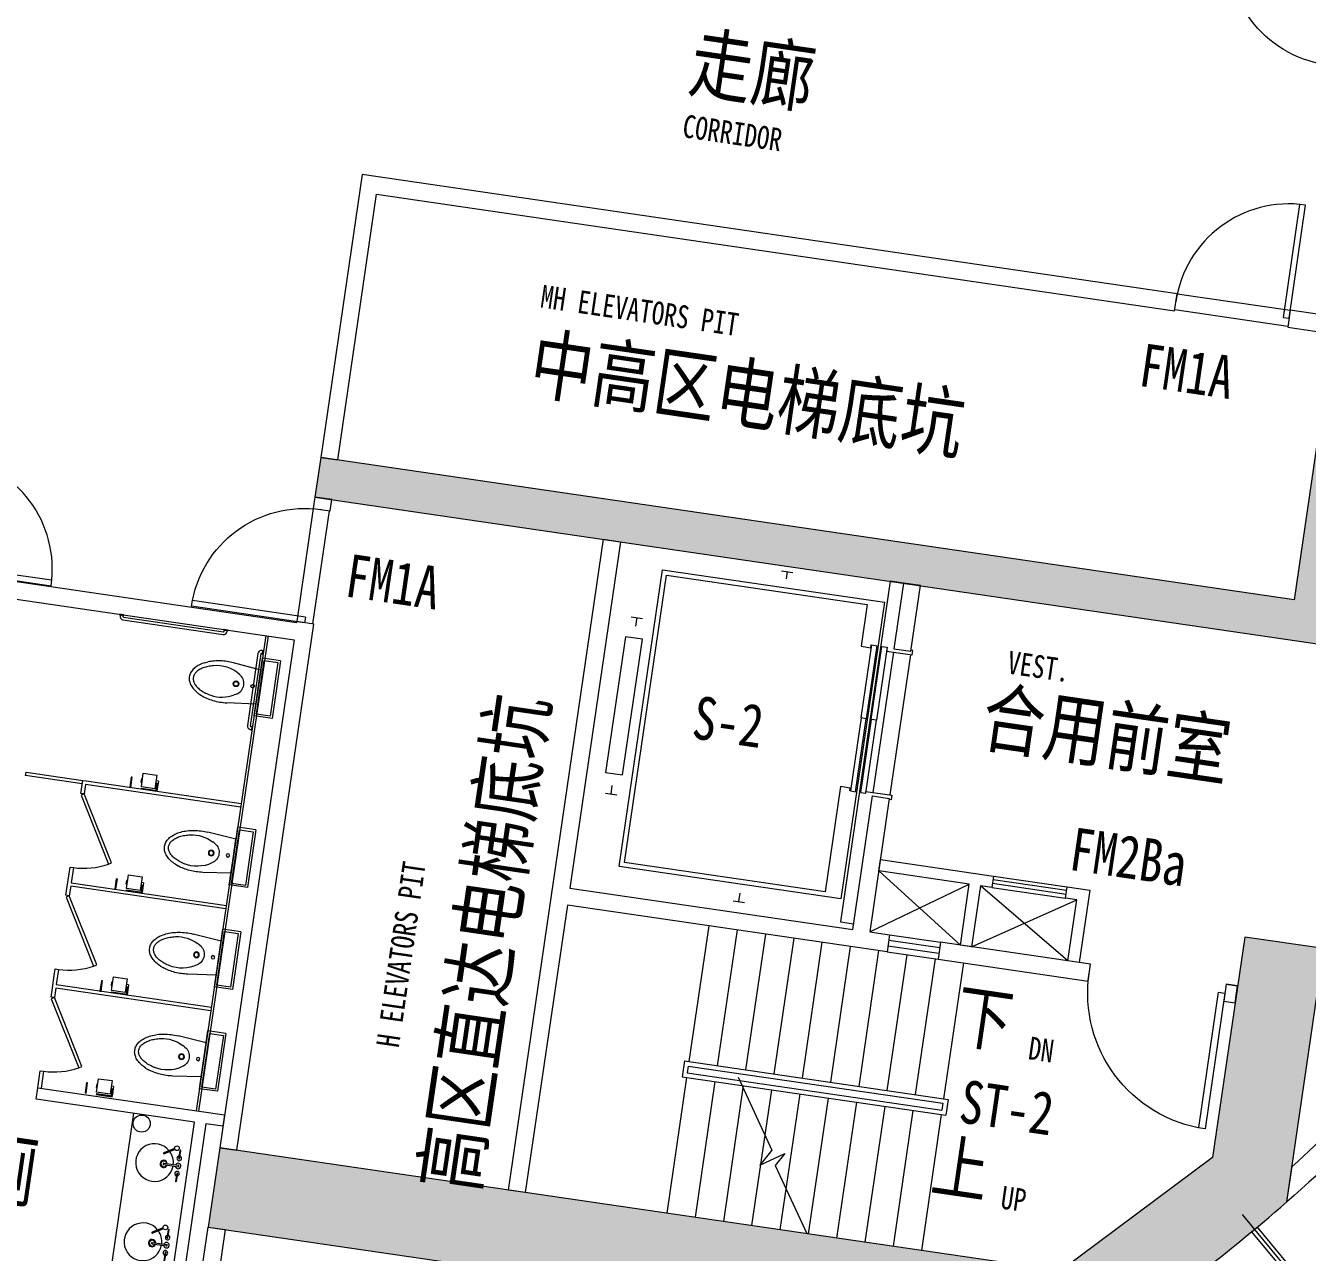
# Model space of a CAD drawing. Header units: inches. Extents: x -414268 to 632271, y -366004 to 318730.
# Drawn here: x 537920 to 549126, y 84656 to 95382 of the extents above; entities that cross this region are included whole.
import ezdxf
from ezdxf.enums import TextEntityAlignment as Align

# ---------------------------------------------------------------- set-up
doc = ezdxf.new("R2010")
doc.units = ezdxf.units.IN
doc.header["$LTSCALE"] = 1200
doc.header["$MEASUREMENT"] = 0
doc.linetypes.add('ROOF_SHINGLE-1$0$CENTER2', pattern=[1.125, 0.75, -0.125, 0.125, -0.125])
doc.linetypes.add('ROOF_SHINGLE-1$0$HIDDEN2', pattern=[0.1875, 0.125, -0.0625])
doc.layers.get('0').update_dxf_attribs({"linetype": 'CONTINUOUS', "lineweight": 0})
doc.layers.get('DEFPOINTS').update_dxf_attribs({"linetype": 'CONTINUOUS', "lineweight": 0})
for name, color, linetype, lineweight in [('a-door-p', 7, 'CONTINUOUS', 0), ('A-FLOR-PFIX', 7, 'CONTINUOUS', 0), ('A-FLOR-PFIX-P', 7, 'CONTINUOUS', 0), ('A-FURN-PFIX-P', 7, 'CONTINUOUS', 0), ('A-handicap', 7, 'CONTINUOUS', 0), ('COL-HATCH', 7, 'CONTINUOUS', 0), ('COLUMN', 7, 'CONTINUOUS', 0), ('ELEV-DOOR', 7, 'CONTINUOUS', 0), ('ELEV-EVTR', 7, 'CONTINUOUS', 0), ('EN-TEXT', 7, 'CONTINUOUS', 0), ('GROUND', 7, 'CONTINUOUS', 0), ('PUB_TEXT', 7, 'CONTINUOUS', 0), ('ROOF_SHINGLE-1$0$A-GLAS', 7, 'CONTINUOUS', 0), ('ROOF_SHINGLE-1$0$A-HDWR', 7, 'CONTINUOUS', 0), ('STAIR', 7, 'CONTINUOUS', 0), ('TEXT-EN', 7, 'CONTINUOUS', 0), ('WALL', 7, 'CONTINUOUS', 0), ('WINDOW', 7, 'CONTINUOUS', 0), ('WINDOW_TEXT', 7, 'CONTINUOUS', 0), ('井道', 7, 'CONTINUOUS', 0), ('墙体-卫生', 7, 'CONTINUOUS', 0)]:
    doc.layers.add(name, color=color, linetype=linetype, lineweight=lineweight)
doc.styles.add('-黑体', font='simhei.ttf', dxfattribs={"width": 0.8})
doc.styles.add('SIMPLEX', font='SIMPLEX.SHX')
pattern_1 = [(43.42499999999998, (0, 0), (-0.001718511183488081, 0.001815687008332217), [])]
pattern_2 = [(351, (0, 0), (0.0005866292439008652, 0.003703831277231767), []), (351, (0.001039067342699801, -0.00143015350464403), (0.0005866292439008652, 0.003703831277231767), [])]

# ---------------------------------------------------------------- blocks, each defined once
blk = doc.blocks.new('_A1OSQ')
for p, q in [((0.44999999999982, 0), (0.44999999999982, 0.9969278574199233)), ((0.4999999999998, 0), (0.4999999999998, 1.0000000000004)), ((0.44999999999982, 0), (0.4999999999998, 0))]:
    blk.add_line(p, q)
blk.add_arc((0.5000000000002001, 0), 1.0000000000004, 90.0000000000229, 180)
blk = doc.blocks.new('ROOF_SHINGLE-1$0$SHINGLE')
at = {"layer": 'ROOF_SHINGLE-1$0$A-GLAS'}
h = blk.add_hatch(color=7, dxfattribs=at)
h.paths.add_polyline_path([(-8.596691082045185, 12.03631785251211), (-8.595659891896933, 12.03522851928569), (-9.884937307276857, 10.81476618797729), (-9.885968497425086, 10.81585552120371)], flags=0)
edge = h.paths.add_edge_path(flags=17)
edge.add_line((-8.596691082045185, 12.03631785251211), (-8.595659891896945, 12.03522851928571))
edge.add_line((-8.59665231999306, 12.03773153476187), (-8.596691082045181, 12.0363178525121))
edge.add_line((-8.59665231999306, 12.03773153476187), (-8.600777080586019, 12.04208886766755))
edge.add_line((-8.600777080586019, 12.04208886766755), (-8.60219076283578, 12.04212762971967))
edge.add_line((-8.602190762835782, 12.04212762971967), (-9.891468178215703, 10.82166529841127))
edge.add_line((-9.891468178215707, 10.82166529841127), (-9.89150694026782, 10.8202516161615))
edge.add_line((-9.891506940267812, 10.82025161616151), (-9.88738217967486, 10.81589428325583))
edge.add_line((-9.885968497425086, 10.81585552120371), (-9.887382179674859, 10.81589428325582))
edge.add_line((-9.884937307276857, 10.81476618797729), (-9.885968497425093, 10.81585552120372))
edge.add_line((-9.884976069328975, 10.81335250572752), (-9.884937307276859, 10.81476618797729))
edge.add_line((-9.884976069328975, 10.81335250572752), (-9.880851308736023, 10.80899517282185))
edge.add_line((-9.880851308736007, 10.80899517282185), (-9.879437626486244, 10.80895641076974))
edge.add_line((-9.879437626486254, 10.80895641076974), (-8.590160211106348, 12.02941874207814))
edge.add_line((-8.590160211106346, 12.02941874207813), (-8.590121449054223, 12.03083242432789))
edge.add_line((-8.590121449054228, 12.03083242432789), (-8.594246209647176, 12.03518975723356))
edge.add_line((-8.595659891896933, 12.03522851928569), (-8.594246209647165, 12.03518975723356))
h.paths.add_polyline_path([(-9.884937307276857, 10.81476618797729), (-8.595659891896933, 12.03522851928569), (-8.594246209647174, 12.03518975723357), (-8.590121449054228, 12.03083242432789), (-8.590160211106346, 12.02941874207813), (-9.879437626486254, 10.80895641076974), (-9.880851308736007, 10.80899517282185), (-9.884976069328975, 10.81335250572752)], flags=0)
h.paths.add_polyline_path([(-9.885968497425086, 10.81585552120371), (-9.887382179674866, 10.81589428325584), (-9.891506940267812, 10.82025161616151), (-9.891468178215707, 10.82166529841127), (-8.602190762835782, 12.04212762971967), (-8.600777080586019, 12.04208886766755), (-8.59665231999306, 12.03773153476187), (-8.596691082045185, 12.03631785251211)], flags=0)
edge = h.paths.add_edge_path(flags=17)
edge.add_line((-9.884937307276857, 10.81476618797729), (-8.595659891896943, 12.0352285192857))
edge.add_line((-8.595659891896933, 12.03522851928569), (-8.594246209647165, 12.03518975723356))
edge.add_line((-8.594246209647174, 12.03518975723357), (-8.590121449054227, 12.0308324243279))
edge.add_line((-8.590121449054228, 12.03083242432789), (-8.590160211106351, 12.02941874207813))
edge.add_line((-8.590160211106346, 12.02941874207813), (-9.879437626486252, 10.80895641076974))
edge.add_line((-9.879437626486254, 10.80895641076974), (-9.880851308736018, 10.80899517282185))
edge.add_line((-9.880851308736007, 10.80899517282185), (-9.884976069328959, 10.81335250572752))
edge.add_line((-9.884976069328975, 10.81335250572752), (-9.884937307276859, 10.81476618797729))
edge.add_line((-9.884937307276857, 10.81476618797729), (-9.885968497425093, 10.81585552120372))
edge.add_line((-9.885968497425086, 10.81585552120371), (-9.887382179674859, 10.81589428325582))
edge.add_line((-9.887382179674866, 10.81589428325584), (-9.891506940267817, 10.82025161616151))
edge.add_line((-9.891506940267812, 10.82025161616151), (-9.891468178215698, 10.82166529841127))
edge.add_line((-9.891468178215707, 10.82166529841127), (-8.602190762835786, 12.04212762971967))
edge.add_line((-8.602190762835782, 12.04212762971967), (-8.60077708058602, 12.04208886766755))
edge.add_line((-8.600777080586019, 12.04208886766755), (-8.59665231999306, 12.03773153476188))
edge.add_line((-8.59665231999306, 12.03773153476187), (-8.596691082045181, 12.0363178525121))
edge.add_line((-8.596691082045185, 12.03631785251211), (-9.885968497425095, 10.81585552120372))
h = blk.add_hatch(dxfattribs=at)
h.set_pattern_fill('ANSI31', color=256, scale=0.02, angle=-1.574999999999998, style=0)
h.set_pattern_definition(pattern_1)
edge = h.paths.add_edge_path()
edge.add_line((-9.884937307276857, 10.81476618797729), (-8.595659891896933, 12.03522851928569))
edge.add_line((-8.595659891896933, 12.03522851928569), (-8.594246209647174, 12.03518975723357))
edge.add_line((-8.594246209647174, 12.03518975723357), (-8.590121449054228, 12.03083242432789))
edge.add_line((-8.590121449054228, 12.03083242432789), (-8.590160211106346, 12.02941874207813))
edge.add_line((-8.590160211106346, 12.02941874207813), (-9.879437626486254, 10.80895641076974))
edge.add_line((-9.879437626486254, 10.80895641076974), (-9.880851308736007, 10.80899517282185))
edge.add_line((-9.880851308736007, 10.80899517282185), (-9.884976069328975, 10.81335250572752))
edge.add_line((-9.884976069328975, 10.81335250572752), (-9.884937307276857, 10.81476618797729))
edge.add_line((-9.884937307276857, 10.81476618797729), (-9.885968497425086, 10.81585552120371))
edge.add_line((-9.885968497425086, 10.81585552120371), (-9.887382179674866, 10.81589428325584))
edge.add_line((-9.887382179674866, 10.81589428325584), (-9.891506940267812, 10.82025161616151))
edge.add_line((-9.891506940267812, 10.82025161616151), (-9.891468178215707, 10.82166529841127))
edge.add_line((-9.891468178215707, 10.82166529841127), (-8.602190762835782, 12.04212762971967))
edge.add_line((-8.602190762835782, 12.04212762971967), (-8.600777080586019, 12.04208886766755))
edge.add_line((-8.600777080586019, 12.04208886766755), (-8.59665231999306, 12.03773153476187))
edge.add_line((-8.59665231999306, 12.03773153476187), (-8.596691082045185, 12.03631785251211))
edge.add_line((-8.596691082045185, 12.03631785251211), (-9.885968497425086, 10.81585552120371))
h = blk.add_hatch(dxfattribs=at)
h.set_pattern_fill('ANSI31', color=256, scale=0.02, angle=-1.574999999999998, style=0)
h.set_pattern_definition(pattern_1)
edge = h.paths.add_edge_path()
edge.add_line((-9.884937307276857, 10.81476618797729), (-8.595659891896933, 12.03522851928569))
edge.add_line((-8.595659891896933, 12.03522851928569), (-8.594246209647174, 12.03518975723357))
edge.add_line((-8.594246209647174, 12.03518975723357), (-8.590121449054228, 12.03083242432789))
edge.add_line((-8.590121449054228, 12.03083242432789), (-8.590160211106346, 12.02941874207813))
edge.add_line((-8.590160211106346, 12.02941874207813), (-9.879437626486254, 10.80895641076974))
edge.add_line((-9.879437626486254, 10.80895641076974), (-9.880851308736007, 10.80899517282185))
edge.add_line((-9.880851308736007, 10.80899517282185), (-9.884976069328975, 10.81335250572752))
edge.add_line((-9.884976069328975, 10.81335250572752), (-9.884937307276857, 10.81476618797729))
edge.add_line((-9.884937307276857, 10.81476618797729), (-9.885968497425086, 10.81585552120371))
edge.add_line((-9.885968497425086, 10.81585552120371), (-9.887382179674866, 10.81589428325584))
edge.add_line((-9.887382179674866, 10.81589428325584), (-9.891506940267812, 10.82025161616151))
edge.add_line((-9.891506940267812, 10.82025161616151), (-9.891468178215707, 10.82166529841127))
edge.add_line((-9.891468178215707, 10.82166529841127), (-8.602190762835782, 12.04212762971967))
edge.add_line((-8.602190762835782, 12.04212762971967), (-8.600777080586019, 12.04208886766755))
edge.add_line((-8.600777080586019, 12.04208886766755), (-8.59665231999306, 12.03773153476187))
edge.add_line((-8.59665231999306, 12.03773153476187), (-8.596691082045185, 12.03631785251211))
edge.add_line((-8.596691082045185, 12.03631785251211), (-9.885968497425086, 10.81585552120371))
at = {"layer": 'ROOF_SHINGLE-1$0$A-HDWR'}
h = blk.add_hatch(dxfattribs=at)
h.set_pattern_fill('ANSI32', color=256, scale=0.01, angle=-53.99999999999999, style=0)
h.set_pattern_definition(pattern_2)
edge = h.paths.add_edge_path()
edge.add_arc((-8.711719204396262, 11.93982224952346), 0.004999999999998328, 133.4293884461105, 223.4293884461253, ccw=False)
edge.add_line((-8.71515650489038, 11.94345336027819), (-8.671583175833694, 11.9847009662077))
edge.add_arc((-8.668145875339569, 11.98106985545298), 0.004999999999996831, 43.42938844622557, 133.4293884462256, ccw=False)
edge.add_line((-8.664514764584847, 11.98450715594711), (-8.663827304486004, 11.98378093379615))
edge.add_line((-8.663827304486004, 11.98378093379615), (-8.714662855052168, 11.93565872687839))
edge.add_line((-8.714662855052168, 11.93565872687839), (-8.71535031515099, 11.93638494902934))
h = blk.add_hatch(dxfattribs=at)
h.set_pattern_fill('ANSI32', color=256, scale=0.01, angle=-53.99999999999999, style=0)
h.set_pattern_definition(pattern_2)
h.paths.add_polyline_path([(-8.694247947882516, 11.92400173474613), (-8.695729851640712, 11.92604140028679), (-8.65904984776829, 11.9607636117399), (-8.657567944010204, 11.9587239461994)])
h = blk.add_hatch(dxfattribs=at)
h.set_pattern_fill('ANSI32', color=256, scale=0.01, angle=-53.99999999999999, style=0)
h.set_pattern_definition(pattern_2)
h.paths.add_polyline_path([(-8.640314376592778, 11.84983730771108), (-8.641787245326125, 11.85186460126242), (-8.602064065906136, 11.88226066405458), (-8.600594396859481, 11.88023782056144)])
h = blk.add_hatch(dxfattribs=at)
h.set_pattern_fill('ANSI32', color=256, scale=0.01, angle=-53.99999999999999, style=0)
h.set_pattern_definition(pattern_2)
h.paths.add_polyline_path([(-8.627079195533375, 11.83162064378676), (-8.625607496877235, 11.82959500667312), (-8.585889948449964, 11.85999890131103), (-8.587359215800067, 11.86202115663711)])
at = {"layer": 'DEFPOINTS', "linetype": 'ROOF_SHINGLE-1$0$CENTER2'}
blk.add_lwpolyline([(-8.154119636998796, 11.22316408428526), (-8.823041462166723, 12.14398202139413)], dxfattribs=at)
at = {"layer": 'ROOF_SHINGLE-1$0$A-GLAS', "color": 4}
blk.add_lwpolyline([(-9.884937307276857, 10.81476618797729), (-8.595659891896933, 12.03522851928569), (-8.594246209647174, 12.03518975723357), (-8.590121449054228, 12.03083242432789), (-8.590160211106346, 12.02941874207813), (-9.879437626486254, 10.80895641076974), (-9.880851308736007, 10.80899517282185), (-9.884976069328975, 10.81335250572752), (-9.884937307276857, 10.81476618797729), (-9.885968497425086, 10.81585552120371), (-9.887382179674866, 10.81589428325584), (-9.891506940267812, 10.82025161616151), (-9.891468178215707, 10.82166529841127), (-8.602190762835782, 12.04212762971967), (-8.600777080586019, 12.04208886766755), (-8.59665231999306, 12.03773153476187), (-8.596691082045185, 12.03631785251211), (-9.885968497425086, 10.81585552120371)], dxfattribs=at)
at = {"layer": 'ROOF_SHINGLE-1$0$A-HDWR', "color": 3}
blk.add_lwpolyline([(-8.71535031515099, 11.93638494902934, -0.4142135623730676), (-8.71515650489038, 11.94345336027819), (-8.671583175833694, 11.9847009662077, -0.4142135623730669), (-8.664514764584847, 11.98450715594711), (-8.663827304486004, 11.98378093379615), (-8.714662855052168, 11.93565872687839)], format="xyb", close=True, dxfattribs=at)
at = {"layer": 'ROOF_SHINGLE-1$0$A-HDWR'}
blk.add_lwpolyline([(-8.277968519600565, 11.34260716010663), (-8.711216192460027, 11.9389214241166), (-8.667273967078147, 11.98051823655795), (-8.229427499938076, 11.37787427524418)], close=True, dxfattribs=at)
at = {"layer": 'ROOF_SHINGLE-1$0$A-HDWR', "linetype": 'ROOF_SHINGLE-1$0$HIDDEN2'}
blk.add_lwpolyline([(-8.696793711130342, 11.96083604131673), (-8.689971301920036, 11.95903237023845), (-8.66969122900471, 11.93760881678557), (-8.668238784702814, 11.93898373698322), (-8.688518857618144, 11.9604072904361), (-8.689945969593735, 11.96731828516917)], close=True, dxfattribs=at)
at = {"layer": 'ROOF_SHINGLE-1$0$A-HDWR', "color": 4}
for points in [[(-8.694247947882516, 11.92400173474613), (-8.695729851640712, 11.92604140028679), (-8.65904984776829, 11.9607636117399), (-8.657567944010204, 11.9587239461994)], [(-8.640314376592778, 11.84983730771108), (-8.641787245326125, 11.85186460126242), (-8.602064065906136, 11.88226066405458), (-8.600594396859481, 11.88023782056144)], [(-8.627079195533375, 11.83162064378676), (-8.625607496877235, 11.82959500667312), (-8.585889948449964, 11.85999890131103), (-8.587359215800067, 11.86202115663711)]]:
    blk.add_lwpolyline(points, close=True, dxfattribs=at)
at = {"layer": 'ROOF_SHINGLE-1$0$A-HDWR', "color": 2}
for points in [[(-8.694247947882516, 11.92400173474613), (-8.681665137416436, 11.90671729918024), (-8.645726543604939, 11.94245528208483), (-8.645726543604939, 11.94245528208483), (-8.6575679440102, 11.9587239461994)], [(-8.654420265272616, 11.86925238017124), (-8.641787245326125, 11.85186460126242), (-8.621892985233496, 11.86708156769725), (-8.602064065906136, 11.88226066405458), (-8.614702716845347, 11.89965627480916)], [(-8.625607496877235, 11.82959500667312), (-8.61293899105175, 11.81222224688017), (-8.593080216838116, 11.82742419419912), (-8.573251296044667, 11.84260328864126), (-8.585889948449964, 11.85999890131103)]]:
    blk.add_lwpolyline(points, close=True, dxfattribs=at)
at = {"layer": 'ROOF_SHINGLE-1$0$A-HDWR', "color": 1}
for points in [[(-8.683098703666097, 11.92604567734086), (-8.67936201423024, 11.92876054112996)], [(-8.682615907374847, 11.92145217746882), (-8.683098703666097, 11.92604567734086)], [(-8.682615907374847, 11.92145217746882), (-8.678396421647756, 11.91957354138587)], [(-8.67514252850315, 11.926881905047), (-8.67936201423024, 11.92876054112996)], [(-8.678396421647756, 11.91957354138587), (-8.674659732211902, 11.92228840517497)], [(-8.67514252850315, 11.926881905047), (-8.674659732211902, 11.92228840517497)], [(-8.664947460288182, 11.94365742112327), (-8.661210770852328, 11.94637228491236)], [(-8.664464663996938, 11.93906392125123), (-8.664947460288182, 11.94365742112327)], [(-8.664464663996938, 11.93906392125123), (-8.660245178269843, 11.93718528516827)], [(-8.656991285125237, 11.94449364882941), (-8.661210770852328, 11.94637228491236)], [(-8.660245178269843, 11.93718528516827), (-8.65650848883399, 11.93990014895737)], [(-8.656991285125237, 11.94449364882941), (-8.65650848883399, 11.93990014895737)], [(-8.62296167831811, 11.88491196754744), (-8.619224988882252, 11.88762683133653)], [(-8.622478882026861, 11.8803184676754), (-8.62296167831811, 11.88491196754744)], [(-8.622478882026861, 11.8803184676754), (-8.618259396299768, 11.87843983159244)], [(-8.615005503155162, 11.88574819525359), (-8.619224988882252, 11.88762683133653)], [(-8.618259396299768, 11.87843983159244), (-8.614522706863916, 11.88115469538154)], [(-8.615005503155162, 11.88574819525359), (-8.614522706863916, 11.88115469538154)], [(-8.642393154787296, 11.87003711784946), (-8.638656465351438, 11.87275198163855)], [(-8.641910358496046, 11.86544361797741), (-8.642393154787296, 11.87003711784946)], [(-8.641910358496046, 11.86544361797741), (-8.637690872768957, 11.86356498189446)], [(-8.634436979624342, 11.8708733455556), (-8.638656465351438, 11.87275198163855)], [(-8.637690872768957, 11.86356498189446), (-8.633954183333097, 11.86627984568355)], [(-8.634436979624342, 11.8708733455556), (-8.633954183333097, 11.86627984568355)], [(-8.613562643452415, 11.83038725390927), (-8.60982595401656, 11.83310211769837)], [(-8.61307984716117, 11.82579375403722), (-8.613562643452415, 11.83038725390927)], [(-8.61307984716117, 11.82579375403722), (-8.608860361434074, 11.82391511795427)], [(-8.60560646828947, 11.83122348161541), (-8.60982595401656, 11.83310211769837)], [(-8.608860361434074, 11.82391511795427), (-8.605123671998221, 11.82662998174337)], [(-8.60560646828947, 11.83122348161541), (-8.605123671998221, 11.82662998174337)], [(-8.594131166983233, 11.84526210360726), (-8.590394477547376, 11.84797696739635)], [(-8.593648370691986, 11.84066860373521), (-8.594131166983233, 11.84526210360726)], [(-8.593648370691986, 11.84066860373521), (-8.589428884964894, 11.83878996765226)], [(-8.586174991820284, 11.8460983313134), (-8.590394477547376, 11.84797696739635)], [(-8.589428884964894, 11.83878996765226), (-8.585692195529036, 11.84150483144135)], [(-8.586174991820284, 11.8460983313134), (-8.585692195529036, 11.84150483144135)]]:
    blk.add_lwpolyline(points, dxfattribs=at)
for centre, radius in [((-8.678879217938999, 11.92416704125791), 0.00499999999999368), ((-8.660727974561087, 11.94177878504032), 0.004999999999993679), ((-8.61874219259101, 11.88303333146449), 0.004999999999993679), ((-8.638173669060194, 11.86815848176651), 0.00499999999999368), ((-8.609343157725318, 11.82850861782632), 0.00499999999999368), ((-8.589911681256133, 11.8433834675243), 0.004999999999993679)]:
    blk.add_circle(centre, radius, dxfattribs=at)
blk = doc.blocks.new('GOOSE-NECK-FAUCET')
at = {"linetype": 'ByBlock'}
for p, q in [((-0.1204559242942196, 2.556551187559762), (-0.1204559242942196, 5.356551187559717)), ((0.02954407570541662, 5.456551187559853), (-0.02045592429385579, 5.456551187559739)), ((0.1295440757057804, 2.556551187559762), (0.1295440757057804, 5.35655118755983)), ((0.02954407570632611, 2.456551187559739), (-0.02045592429385579, 2.456551187559853)), ((-0.1204559242942196, -2.556551187559194), (-0.1204559242942196, -5.356551187559262)), ((0.02954407570632611, -2.456551187559171), (-0.02045592429385579, -2.456551187559171)), ((0.1295440757057804, -2.556551187559194), (0.1295440757057804, -5.356551187559262)), ((0.02954407570541662, -5.456551187559171), (-0.02045592429385579, -5.456551187559171))]:
    blk.add_line(p, q, dxfattribs=at)
for p, q in [((5, 0.25), (0, 0.25)), ((5, -0.25), (0, -0.25))]:
    blk.add_line(p, q)
for centre, start, end in [((-0.02045592429385579, 5.356551187559717), 90, 180), ((0.02954407570541662, 5.35655118755983), 7.016477563892661e-15, 90), ((-0.02045592429385579, 2.556551187559762), 179.9999999999963, 269.9999999999995), ((0.02954407570632611, 2.556551187559762), 270, 7.016477563892661e-15), ((-0.02045592429385579, -2.556551187559194), 90.0000000000005, 180.0000000000038), ((0.02954407570632611, -2.556551187559194), 7.016477563892661e-15, 89.99999999999999), ((-0.02045592429385579, -5.356551187559262), 180, 270), ((0.02954407570541662, -5.356551187559262), 270, 7.016477563892661e-15)]:
    blk.add_arc(centre, 0.1, start, end, dxfattribs=at)
for centre, radius, start, end in [((0, 0), 0.95, 20.92483242784501, 339.075167572155), ((0.004544075705780415, 2.656551187560581), 0.7999999999992724, 98.98929934517082, 81.01070065481247), ((0, 0), 0.25, 90, 270), ((5, 0), 0.25, 270, 90), ((0.004544075705780415, -2.656551187559899), 0.7999999999992724, 278.9892993451875, 261.0107006548292)]:
    blk.add_arc(centre, radius, start, end)
blk = doc.blocks.new('GOOSE2')
at = {"layer": 'A-FLOR-PFIX-P'}
for p, q in [((-15.82622240757598, -5.437620236790508), (-12.36212079243785, -3.437620236791417)), ((-15.63872240757598, -5.762379763210674), (-12.17462079243785, -3.762379763210674))]:
    blk.add_line(p, q, dxfattribs=at)
blk.add_circle((-16.42529273060234, -6), 0.7999999999992724, dxfattribs=at)
at = {"layer": 'A-FLOR-PFIX-P', "linetype": 'Continuous'}
for start, end in [(227.1899056490538, 177.7957724960281), (182.2042275039719, 223.7595291093358)]:
    blk.add_arc((-9.50000456809181, 8.881784197001252e-16), 6.500000000000473, start, end, dxfattribs=at)
at = {"layer": 'A-FLOR-PFIX-P', "color": 1}
for centre, radius, start, end in [((-12.66147882022494, 0), 1.25, 359.9999999999991, 168.4630409671838), ((-12.66147882022494, 0), 1.25, 191.5369590328162, 359.9999999999991), ((-12.71444232291549, 0), 1, 359.9999999999988, 165.522487814064), ((-12.71444232291549, 0), 1, 194.4775121859359, 359.9999999999988)]:
    blk.add_arc(centre, radius, start, end, dxfattribs=at)
at = {"layer": 'A-FLOR-PFIX-P'}
blk.add_arc((-12.26837079243785, -3.600000000001273), 0.1875, 299.9999999999999, 120, dxfattribs=at)
at = {"layer": 'A-FLOR-PFIX-P', "linetype": 'Continuous'}
blk.add_blockref('GOOSE-NECK-FAUCET', (-17.71471209470917, 0), dxfattribs=at)
blk = doc.blocks.new('PAP_FIX')
at = {"layer": 'A-FURN-PFIX-P'}
for p, q in [((0.0700000000000216, 0.1400000000001), (0.0700000000000216, 0.1450000000000955)), ((0.09000000000006025, 0.1500000000000909), (0.09000000000006025, 0.1400000000001)), ((0.06999999999999318, 0.02000000000003865), (0.06999999999999318, 0.009999999999990905)), ((0.09000000000003183, 0), (0.09000000000003183, 0.02000000000001023))]:
    blk.add_line(p, q, dxfattribs=at)
at = {"layer": 'A-FURN-PFIX-P', "linetype": 'Continuous'}
for p, q in [((0.06999999999999318, 0.009999999999990905), (0.004999999999995453, 0.009999999999990905)), ((0.09000000000003183, 0), (0.004999999999995453, 0))]:
    blk.add_line(p, q, dxfattribs=at)
for points in [[(0.09000000000003183, 0.2400000000000659), (0, 0.2400000000000659), (0, 0.230000000000075), (0.09000000000003183, 0.230000000000075)], [(0, 0), (0.004999999999995453, 0), (0.004999999999995453, 0.1400000000000432), (0, 0.1400000000000432)]]:
    blk.add_lwpolyline(points, close=True, dxfattribs=at)
at = {"layer": 'A-FURN-PFIX-P'}
for points in [[(0.1399999999999579, 0.1400000000000432), (0.1399999999999864, 0.02000000000003865), (0.02000000000001023, 0.02000000000003865), (0.02000000000001023, 0.1400000000000432)], [(0.0900000000001171, 0.1450000000000955), (0.09000000000014552, 0.1500000000001194), (0.06000000000008754, 0.1500000000001194), (0.06000000000008754, 0.1450000000000955)]]:
    blk.add_lwpolyline(points, close=True, dxfattribs=at)
blk = doc.blocks.new('TOILET')
for p, q in [((-0.1499999999996362, 0), (-0.1782999999995809, -0.2453999999997905)), ((-0.1499999999996362, 0), (0.1499999999996362, 0)), ((0.1499999999996362, 0), (0.1758000000008906, -0.2516999999988911)), ((-0.08560000000034051, -0.1780999999991764), (-0.08560000000034051, -0.1780999999991764)), ((-0.08549999999922875, -0.1780999999991764), (-0.08549999999922875, -0.1780999999991764)), ((0.08760000000074797, -0.1780999999991764), (0.09289999999964493, -0.1880000000001019)), ((0.08760000000074797, -0.1780999999991764), (0.08760000000074797, -0.1780999999991764)), ((0.09289999999964493, -0.1880000000001019), (0.0977999999995518, -0.1975999999995111)), ((0.09840000000076543, -0.1991999999991094), (0.0977999999995518, -0.1975999999995111)), ((0.1075999999993655, -0.2168000000001484), (0.1075000000000728, -0.217000000000553)), ((-0.180000000000291, -0.344199999999546), (-0.180000000000291, -0.344199999999546)), ((-0.1309999999994034, -0.3999999999996362), (-0.1309999999994034, -0.3999999999996362)), ((0.1273000000001048, -0.4162999999989552), (0.1273000000001048, -0.4162999999989552)), ((0.1309999999994034, -0.3999999999996362), (0.1309999999994034, -0.3999999999996362)), ((-0.1434000000008382, -0.4917000000004919), (-0.1542000000008557, -0.4655000000002474))]:
    blk.add_line(p, q)
for points in [[(-0.178266370041456, -0.2454325493339695, 0.0279538826200167), (-0.1815931306712173, -0.3023556302009354, 0.02792104773176321), (-0.1785877239788078, -0.359330006258574, 0.02920534583899387), (-0.169355894414366, -0.4143510489527102, 0.03197975881337965), (-0.1542224614921111, -0.4654828572537895, 0.03197975881337965)], [(-0.1434020706323054, -0.491649445361503, 0.04393474855164314), (-0.118029669703958, -0.5363870447403087, 0.05418658448822644), (-0.08783835790680428, -0.5714966679902602, 0.0675343502370265), (-0.05407798179840029, -0.5955248624739795, 0.08057792980782527), (-0.01814613848040381, -0.6074769196354737, 0.08598283548287178), (0.01846968150752559, -0.6068580535045953, 0.07950716864749476), (0.05425367266235526, -0.5936938836273384, 0.06615004057580573), (0.08772446516280752, -0.5685293744794535, 0.05302747694598918), (0.1174964499612088, -0.5324062752682153, 0.04311931194698351), (0.1423371396133462, -0.486819994060113, 0.03649764324792941), (0.1612181902481211, -0.4336576915397927, 0.03248608373061965), (0.1733579724914875, -0.375120157167629, 0.03050554331724761), (0.178253929013465, -0.3136307018721709, 0.03024449380066104), (0.1757033791737399, -0.2517348388973062, 0.03024449380066104)], [(-0.1281315139932246, -0.4133040802987011, 0.03120276292625737), (-0.1146175977405335, -0.4593715340981248, 0.03729988698273059), (-0.09667371886399678, -0.4994679256834331, 0.04703501497931092), (-0.07499355383043849, -0.5320432042857419, 0.0614842610631843), (-0.05041521687292061, -0.5558380711589734, 0.07942269185976195), (-0.02388886007719293, -0.569932661691098, 0.09279790860362559), (0.003560057703197117, -0.5737821056325174, 0.0904877861839212), (0.03087041314944372, -0.5672375907508354, 0.07471746683424799), (0.05698643950091764, -0.5505521156308362, 0.05725882438784765), (0.0808985405041085, -0.5243707092268721, 0.04408165496947041), (0.1016823194967742, -0.4897054952618589, 0.03541471712746803), (0.1185343148373761, -0.4478965654356841, 0.03006916978654881), (0.130803060214248, -0.4005601740111331, 0.03006916978654881)]]:
    blk.add_lwpolyline(points, format="xyb")
for centre, radius in [((-2.424399826850276e-05, -0.04935423200186051), 0.01499760013992982), ((-2.424399826850276e-05, -0.1962307280009554), 0.02499600000001216), ((-2.424399826850276e-05, -0.1962307280009554), 0.01999680000831435)]:
    blk.add_circle(centre, radius)
for centre, radius, start, end in [((0.1638495319984941, -0.344706968000537), 0.2999520000011992, 146.25695, 194.1010833333334), ((0.001075580001270282, -0.2281256240003131), 0.09998400000017692, 30.00072777777778, 149.9992722222222), ((-0.163898019998669, -0.344706968000537), 0.2999520000011992, 349.2853555555556, 29.01567222222228), ((-0.163898019998669, -0.344706968000537), 0.2999520000011992, 346.1953083333334, 346.528775)]:
    blk.add_arc(centre, radius, start, end)
blk = doc.blocks.new('_WBLK')
for p, q in [((-0.5, 0.5), (0.5, 0.5)), ((0.5, 0.1666666666666666), (-0.5, 0.1666666666666666)), ((0.5, -0.1666666666666667), (-0.5, -0.1666666666666667)), ((-0.4999999999999999, -0.5), (0.5, -0.5))]:
    blk.add_line(p, q)
at = {"layer": 'WINDOW_TEXT', "style": 'SIMPLEX', "flags": 9}
blk.add_attdef('A', text='', height=1, dxfattribs=at).set_placement((0, 1.5), align=Align.MIDDLE)

msp = doc.modelspace()

# ---------------------------------------------------------------- hatches: boundary and pattern name
at = {"layer": 'COL-HATCH'}
msp.add_hatch(color=256, dxfattribs=at).paths.add_polyline_path([(549651.4732476932, 89913.58773138483), (550063.9023595445, 92733.5881263666), (549371.2706835845, 92834.8865047161), (549009.4907609075, 90361.20194771451), (540500.0158848225, 91605.72488172255), (540449.3666956481, 91259.40904374233)])
msp.add_hatch(color=256, dxfattribs=at).paths.add_polyline_path([(549651.4732476932, 89913.58773138483), (550063.9023595445, 92733.5881263666), (549371.2706835845, 92834.8865047161), (549009.4907609075, 90361.20194771451), (540500.0158848225, 91605.72488172255), (540449.3666956481, 91259.40904374233)])
h = msp.add_hatch(color=256, dxfattribs=at)
edge = h.paths.add_edge_path()
edge.add_line((548296.4964468149, 85486.0750723713), (546966.0843058361, 84495.16032586928))
edge.add_line((546966.0843058361, 84495.16032586925), (539617.2728734908, 85569.9345626388))
edge.add_line((539617.2728734908, 85569.93456263882), (539515.9744951418, 84877.30288667833))
edge.add_line((539515.9744951418, 84877.30288667833), (547151.6912770364, 83760.56833007671))
edge.add_arc((539552.3868087991, 95837.5359997422), 14268.93746903105, 302.1797219281112, 311.1785508511344)
edge.add_line((548947.1656974836, 85097.85694830648), (549270.8807690372, 87311.27157741913))
edge.add_line((549270.8807690372, 87311.27157741917), (548578.2490930767, 87412.56995576863))
edge.add_line((548578.2490930767, 87412.56995576863), (548296.4964468149, 85486.0750723713))
h = msp.add_hatch(color=256, dxfattribs=at)
edge = h.paths.add_edge_path()
edge.add_line((548296.4964468149, 85486.0750723713), (546966.0843058361, 84495.16032586928))
edge.add_line((546966.0843058361, 84495.16032586925), (539617.2728734908, 85569.9345626388))
edge.add_line((539617.2728734908, 85569.93456263882), (539515.9744951418, 84877.30288667833))
edge.add_line((539515.9744951418, 84877.30288667833), (547151.6912770364, 83760.56833007671))
edge.add_arc((539552.3868087991, 95837.5359997422), 14268.93746903105, 302.1797219281112, 311.1785508511344)
edge.add_line((548947.1656974836, 85097.85694830648), (549270.8807690372, 87311.27157741913))
edge.add_line((549270.8807690372, 87311.27157741917), (548578.2490930767, 87412.56995576863))
edge.add_line((548578.2490930767, 87412.56995576863), (548296.4964468149, 85486.0750723713))
at = {"layer": '墙体-卫生'}
h = msp.add_hatch(dxfattribs=at)
h.set_pattern_fill('LINE', color=256, scale=375, angle=81.6793996840227, style=0)
h.set_pattern_definition([(171.7484461621268, (1668462.01937876, 68625.7161373215), (-6.727474728526155, -46.38972632789557), [])])
edge = h.paths.add_edge_path()
edge.add_arc((538934.8202692408, 85781.83459966858), 75, -2.544443745170813e-14, 360)

# ---------------------------------------------------------------- linework, layer by layer
at = {"layer": 'a-door-p'}
for points in [[(538415.1745256695, 88752.39168921248), (537920.4376142691, 88824.74767374778), (537924.7789733412, 88854.43188843183), (538419.5158847417, 88782.07590389655)], [(539801.0111121987, 88549.71109612782), (538444.8587403533, 88748.0503301403), (538432.5582229821, 88663.94505520225), (538402.8740082986, 88668.28641427438), (538419.5158847417, 88782.07590389655), (538449.2000994256, 88777.73454482436), (538449.2000994256, 88777.73454482436), (539805.3524712711, 88579.39531081187)], [(539670.7703400347, 87659.18465560733), (538314.6179681895, 87857.52388961978), (538302.3174508186, 87773.41861468174), (538272.6332361347, 87777.75997375387), (538308.8112284027, 88025.12842945392), (538338.4954430864, 88020.78707038196), (538318.9593272621, 87887.20810430378), (539675.1116991073, 87688.86887029138)], [(539540.5295678715, 86768.65821508676), (538184.3771960258, 86966.9974490992), (538172.0766786551, 86882.89217416117), (538142.3924639712, 86887.23353323329), (538178.5704562387, 87134.60198893341), (538208.2546709229, 87130.26062986132), (538188.7185550984, 86996.68166378321), (539544.8709269436, 86798.34242977081)], [(538026.6228887145, 86095.6544749927), (538048.3296840747, 86244.07554841296), (538078.0138987594, 86239.73418934074), (538056.3071033983, 86091.31311592064)]]:
    msp.add_lwpolyline(points, dxfattribs=at)
for points in [[(538644.6307171148, 88049.51421512962), (538672.5070912628, 88060.60059255188), (538432.5582229821, 88663.94505520225), (538404.6818488343, 88652.85867778002)], [(538514.3899449513, 87158.98777460898), (538542.2663190996, 87170.07415203137), (538302.3174508186, 87773.41861468174), (538274.4410766708, 87762.33223725937)], [(538384.1491727876, 86268.46133408848), (538412.0255469356, 86279.54771151081), (538172.0766786551, 86882.89217416117), (538144.2003045073, 86871.80579673876)]]:
    msp.add_lwpolyline(points, close=True, dxfattribs=at)
for centre in [(538432.5582229826, 88663.94505520228), (538302.3174508191, 87773.4186146818), (538172.0766786551, 86882.8921741612)]:
    msp.add_arc(centre, 650, 261.6793996839024, 289.0422550188057, dxfattribs=at)
at = {"layer": 'A-FLOR-PFIX'}
for p, q in [((539917.4846579789, 89346.28939226379), (539991.2878196777, 89850.92103349562)), ((539917.6293674421, 89347.27884816425), (539991.4325291382, 89851.91048937886)), ((539937.9200593545, 89361.49217018989), (540006.5135861218, 89830.50275437528)), ((539937.9200593545, 89361.49217018989), (540006.5135861218, 89830.50275437528)), ((540148.7612132446, 89828.90094314968), (539991.4325291382, 89851.91048937886)), ((540006.5135861218, 89830.50275437537), (540126.0833840384, 89813.01548563175)), ((540006.5135861218, 89830.50275437537), (540126.0833840384, 89813.01548563175)), ((540126.0833840382, 89813.01548563143), (540057.4898572844, 89344.00490142452)), ((540126.0833840382, 89813.01548563143), (540057.4898572844, 89344.00490142452)), ((540148.7612132446, 89828.90094314968), (540074.9580515525, 89324.26930193442)), ((540148.7612132446, 89828.90094314968), (540074.9580515525, 89324.26930193442)), ((540074.95810902, 89324.26929352984), (539917.6293674421, 89347.27884816425)), ((540057.4898572844, 89344.00490142452), (539937.9200593545, 89361.49217018989)), ((540057.4898572844, 89344.00490142452), (539937.9200593545, 89361.49217018989)), ((539701.1688351089, 87867.03557023183), (539774.971996808, 88371.66721146372)), ((539701.3135445719, 87868.02502613231), (539775.1167062684, 88372.65666734694)), ((539721.6042364847, 87882.23834815789), (539790.1977632523, 88351.24893234346)), ((539721.6042364847, 87882.23834815789), (539790.1977632523, 88351.24893234346)), ((539932.4453903751, 88349.64712111767), (539775.1167062684, 88372.65666734694)), ((539790.1977632525, 88351.24893234337), (539909.767561168, 88333.76166359991)), ((539790.1977632525, 88351.24893234337), (539909.767561168, 88333.76166359991)), ((539909.7675611686, 88333.76166359954), (539841.1740344153, 87864.75107939252)), ((539909.7675611686, 88333.76166359954), (539841.1740344153, 87864.75107939252)), ((539932.4453903751, 88349.64712111767), (539858.642228683, 87845.01547990242)), ((539932.4453903751, 88349.64712111767), (539858.642228683, 87845.01547990242)), ((539858.6422861505, 87845.01547149777), (539701.3135445719, 87868.02502613231)), ((539841.1740344153, 87864.75107939252), (539721.6042364847, 87882.23834815789)), ((539841.1740344153, 87864.75107939252), (539721.6042364847, 87882.23834815789)), ((539570.9280629456, 86976.5091297113), (539644.7312246447, 87481.14077094304)), ((539571.0727724081, 86977.49858561183), (539644.8759341047, 87482.13022682643)), ((539591.3634643208, 86991.71190763738), (539659.9569910888, 87460.72249182279)), ((539591.3634643208, 86991.71190763738), (539659.9569910888, 87460.72249182279)), ((539802.2046182111, 87459.12068059713), (539644.8759341047, 87482.13022682643)), ((539659.956991089, 87460.72249182274), (539779.5267890044, 87443.23522307935)), ((539659.956991089, 87460.72249182274), (539779.5267890044, 87443.23522307935)), ((539779.5267890049, 87443.23522307897), (539710.9332622513, 86974.22463887202)), ((539779.5267890049, 87443.23522307897), (539710.9332622513, 86974.22463887202)), ((539802.2046182111, 87459.12068059713), (539728.4014565193, 86954.48903938192)), ((539802.2046182111, 87459.12068059713), (539728.4014565193, 86954.48903938192)), ((539728.401513987, 86954.48903097723), (539571.0727724081, 86977.49858561183)), ((539710.9332622513, 86974.22463887202), (539591.3634643208, 86991.71190763738)), ((539710.9332622513, 86974.22463887202), (539591.3634643208, 86991.71190763738)), ((539440.6872907814, 86085.98268919067), (539514.490452481, 86590.6143304225)), ((539440.8320002446, 86086.97214509125), (539514.6351619409, 86591.60378630589)), ((539461.122692157, 86101.18546711687), (539529.7162189253, 86570.19605130223)), ((539461.122692157, 86101.18546711687), (539529.7162189253, 86570.19605130223)), ((539671.9638460476, 86568.59424007653), (539514.6351619409, 86591.60378630589)), ((539529.7162189253, 86570.1960513023), (539649.286016841, 86552.70878255872)), ((539529.7162189253, 86570.1960513023), (539649.286016841, 86552.70878255872)), ((539649.2860168414, 86552.70878255837), (539580.6924900878, 86083.6981983514)), ((539649.2860168414, 86552.70878255837), (539580.6924900878, 86083.6981983514)), ((539671.9638460476, 86568.59424007653), (539598.1606843558, 86063.9625988613)), ((539671.9638460476, 86568.59424007653), (539598.1606843558, 86063.9625988613)), ((539598.1607418233, 86063.9625904567), (539440.8320002446, 86086.97214509125)), ((539580.6924900878, 86083.6981983514), (539461.122692157, 86101.18546711687)), ((539580.6924900878, 86083.6981983514), (539461.122692157, 86101.18546711687))]:
    msp.add_line(p, q, dxfattribs=at)
at = {"layer": 'A-FLOR-PFIX-P'}
msp.add_line((538540.9785187405, 83645.42955730726), (538866.5812740652, 85871.74553796356), dxfattribs=at)
at = {"layer": 'A-handicap'}
for points in [[(538740.6266359987, 90233.88938070962, 0.4142135623731067), (538743.1609215601, 90230.486823334), (538776.4879840177, 90225.612692538, 0.4142135623730929), (538779.8905413928, 90228.14697809918), (538780.179965331, 90230.12592574484), (538740.9160599366, 90235.86832835521)], [(539653.4768385368, 90097.35181178893), (539686.8039009939, 90092.47768099302, 0.4142135623731067), (539690.2064583693, 90095.0119665542), (539690.4958823076, 90096.99091419978), (539651.2319769138, 90102.73331681012), (539650.9425529754, 90100.75436916456, 0.4142135623730929)], [(539990.9240021973, 89886.96378616117), (539995.0745731485, 89915.34347950447, -0.2056833500153684), (539999.2006903694, 89922.82513417969), (540001.1796380153, 89922.53571024151), (539995.4372354047, 89883.27180484745), (539993.4582877585, 89883.56122878565, -0.4142135623730929)], [(539898.6604878888, 89256.10835108974), (539893.7863570931, 89222.78128863244, 0.4142135623731067), (539896.3206426541, 89219.37873125682), (539898.2995902994, 89219.08930731872), (539904.0419929102, 89258.3532127128), (539902.0630452645, 89258.6426366509, 0.4142135623730929)]]:
    msp.add_lwpolyline(points, format="xyb", close=True, dxfattribs=at)
for points in [[(538747.4560300033, 90229.85865754947), (538746.0089103128, 90219.96391932141, 0.4142135623730951), (538771.3517659244, 90185.93834556527), (539647.036099103, 90057.86825293767, 0.4142135623730951), (539681.0616728591, 90083.21110854964), (539682.5087925498, 90093.10584677757)], [(538772.1928755734, 90226.24085832264), (538770.7457558822, 90216.34612009468, 0.4142135623730919), (538774.9695651517, 90210.67519113528), (539650.6538983304, 90082.60509850775, 0.414213562373092), (539656.3248272894, 90086.82890777635), (539657.7719469799, 90096.72364600435)], [(539995.1699672095, 89915.99574017485), (539985.2752289809, 89917.44285986554, 0.4142135623730951), (539951.2496552246, 89892.10000425366), (539859.1769290378, 89262.54909052292, 0.4142135623730951), (539884.5197846491, 89228.52351676681), (539894.4145228779, 89227.07639707605)], [(539991.5521679819, 89891.25889460488), (539981.6574297545, 89892.70601429556, 0.4142135623730919), (539975.9865007952, 89888.48220502687), (539883.9137746075, 89258.93129129613, 0.414213562373092), (539888.1375838765, 89253.26036233682), (539898.0323221041, 89251.81324264608)]]:
    msp.add_lwpolyline(points, format="xyb", dxfattribs=at)
at = {"layer": 'COLUMN'}
msp.add_lwpolyline([(549651.4732476932, 89913.58773138483), (550063.9023595445, 92733.5881263666), (549371.2706835845, 92834.8865047161), (549009.4907609075, 90361.20194771451), (540500.0158848225, 91605.72488172255), (540449.3666956481, 91259.40904374233)], close=True, dxfattribs=at)
msp.add_lwpolyline([(548296.4964468149, 85486.0750723713), (546966.0843058361, 84495.16032586925), (539617.2728734908, 85569.93456263882), (539515.9744951418, 84877.30288667833), (547151.6912770362, 83760.56833007671, 0.03928498933339486), (548947.1656974836, 85097.85694830648), (549270.8807690372, 87311.27157741917), (548578.2490930767, 87412.56995576863), (548296.4964468149, 85486.0750723713)], format="xyb", close=True, dxfattribs=at)
at = {"layer": 'ELEV-DOOR'}
for points in [[(545223.9374264169, 89328.277129885), (545317.2766464674, 89966.4877455914), (545361.8029684934, 89959.97570698327), (545268.4637484429, 89321.76509127683)], [(545312.990070469, 89315.2530526686), (545406.3292905192, 89953.46366837507), (545450.8556125455, 89946.95162976689), (545357.516392495, 89308.74101406049)], [(545223.9374264169, 89328.277129885), (545130.5982063664, 88690.06651417857), (545175.1245283925, 88683.55447557037), (545268.4637484429, 89321.76509127683)], [(545312.990070469, 89315.2530526686), (545219.6508504183, 88677.0424369622), (545264.1771724445, 88670.530398354), (545357.516392495, 89308.74101406049)]]:
    msp.add_lwpolyline(points, close=True, dxfattribs=at)
at = {"layer": 'ELEV-DOOR', "color": 5}
for points in [[(545450.8556125455, 89946.95162976689), (545445.7906936281, 89912.32004596881), (545671.4805006357, 89879.31258723809), (545677.2689793983, 89918.8915401501), (545660.5376998195, 89921.33851384177)], [(545264.1771724445, 88670.530398354), (545266.3478519805, 88685.37250569608), (545492.037658988, 88652.36504696535), (545486.2491802247, 88612.78609405328), (545469.5179006464, 88615.23306774489)]]:
    msp.add_lwpolyline(points, dxfattribs=at)
at = {"layer": 'ELEV-EVTR'}
for p, q in [((545506.3281476581, 89903.46635628714), (545326.8853060103, 88676.51881601439)), ((545654.7492210777, 89881.75956092657), (545475.3063794298, 88654.81202065384))]:
    msp.add_line(p, q, dxfattribs=at)
at = {"layer": 'ELEV-EVTR', "color": 2}
msp.add_lwpolyline([(543110.0667878203, 88030.51908117134), (543489.2121467642, 90622.94049691204), (545427.4118148128, 90339.4760090678), (545048.266455869, 87747.05459332706), (543110.0667878203, 88030.51908117134)], close=True, dxfattribs=at)
at = {"layer": 'ELEV-EVTR'}
msp.add_lwpolyline([(545125.6508372528, 88690.79007402391), (545129.268636479, 88715.52691959395), (545045.1633615408, 88727.82743696494), (544910.5812303256, 87807.61678175432), (543155.4342194952, 88064.30955532056), (543523.0026209136, 90577.57306523716), (545278.1496317445, 90320.88029167098), (545224.6062031891, 89954.77497723768), (545308.7114781265, 89942.4744598666), (545312.3292773541, 89967.21130543671)], dxfattribs=at)
at = {"layer": 'ELEV-EVTR', "color": 5}
for points in [[(544528.4794835062, 90615.46741119683), (544627.4268657861, 90600.99621428973)], [(544577.953174646, 90608.23181274328), (544568.546896656, 90543.91601426128)], [(543214.5521331837, 90213.37593919631), (543313.4995154634, 90198.90474228926)], [(543264.025824324, 90206.14034074274), (543253.1724266431, 90131.92980403265)], [(542988.8014614335, 88669.79677562727), (543087.7488437132, 88655.32557872024)], [(543038.2751525734, 88662.56117717382), (543049.1285502529, 88736.77171388386)], [(544155.9730728567, 87722.92614545375), (544166.8264705373, 87797.1366821637)], [(544106.4993817168, 87730.16174390717), (544205.4467639974, 87715.69054700011)]]:
    msp.add_lwpolyline(points, dxfattribs=at)
at = {"layer": 'ELEV-EVTR', "color": 2}
msp.add_lwpolyline([(545594.6024487698, 90507.04538819563), (545479.6751810492, 90523.85366632142), (545044.4254506123, 87545.48871460416), (545159.0194218876, 87528.72918156268)], dxfattribs=at)
at = {"layer": 'ELEV-EVTR'}
msp.add_lwpolyline([(543163.7671331805, 90038.88845031895), (542990.1127702962, 88851.51986295819), (543138.5338437159, 88829.81306759758), (543312.1882066012, 90017.18165495827)], close=True, dxfattribs=at)
at = {"layer": 'GROUND'}
for p, q in [((547986.0073316589, 93037.48326141578), (548975.4811544598, 92892.77129234506)), ((547965.7476559889, 92898.95692622366), (548955.22147879, 92754.24495715294)), ((540434.8954987407, 91160.46166146232), (540290.1835296699, 90170.98783866169)), ((540573.4218339326, 91140.20198579233), (540428.7098648618, 90150.72816299177))]:
    msp.add_line(p, q, dxfattribs=at)
at = {"layer": 'STAIR'}
for p, q in [((543892.7274426252, 87511.66410247663), (543719.0730797406, 86324.29551511585)), ((544140.0958983256, 87475.48611020895), (543966.4415354407, 86288.11752284816)), ((544387.4643540261, 87439.30811794124), (544213.8099911408, 86251.93953058048)), ((544634.832809726, 87403.13012567353), (544461.1784468407, 86215.76153831281)), ((544882.2012654259, 87366.95213340594), (544708.5469025406, 86179.58354604513)), ((545129.569721126, 87330.77414113819), (544955.915358241, 86143.4055537774)), ((545376.9381768261, 87294.59614887052), (545203.2838139415, 86107.22756150975)), ((545624.306632526, 87258.41815660289), (545450.6522696416, 86071.04956924211)), ((545871.6750882268, 87222.24016433522), (545698.0207253417, 86034.8715769745)), ((546119.0435439267, 87186.06217206745), (545945.3891810421, 85998.69358470677)), ((543679.4941268284, 86330.0839938787), (543659.2344511587, 86191.55765868658)), ((543679.4941268284, 86330.0839938787), (545984.9681339541, 85992.90510594395)), ((543713.2846009773, 86284.71656220384), (543704.6018828338, 86225.34813283573)), ((543713.2846009773, 86284.71656220384), (545939.600702279, 85959.11463179476)), ((543698.8134040702, 86185.76917992377), (543525.1590411861, 84998.40059256299)), ((543659.2344511587, 86191.55765868658), (545964.7084582837, 85854.37877075192)), ((543704.6018828338, 86225.34813283573), (545930.9179841348, 85899.74620242674)), ((544149.8894330973, 86188.95954802472), (544444.376064362, 85550.40723676834)), ((543946.1818597708, 86149.59118765609), (543772.527496886, 84962.22260029541)), ((544193.5503154714, 86113.41319538833), (544019.8959525859, 84926.04460802772)), ((544440.9187711712, 86077.23520312076), (544267.264408286, 84889.86661575998)), ((544688.2872268711, 86041.05721085308), (544514.6328639863, 84853.6886234923)), ((544935.6556825712, 86004.87921858541), (544762.0013196864, 84817.51063122465)), ((545183.0241382711, 85968.70122631783), (545009.3697753865, 84781.33263895691)), ((545939.600702279, 85959.11463179476), (545930.9179841348, 85899.74620242674)), ((545984.9681339541, 85992.90510594395), (545964.7084582837, 85854.37877075192)), ((545430.3925939715, 85932.52323405004), (545256.7382310869, 84745.15464668923)), ((545677.7610496718, 85896.34524178234), (545504.1066867872, 84708.97665442157)), ((545925.1295053719, 85860.16724951468), (545751.4751424873, 84672.79866215387)), ((544444.376064362, 85550.40723676834), (544339.572664131, 85419.48265046004)), ((544339.572664131, 85419.48265046004), (544557.5127516643, 85519.99194478685)), ((544557.5127516643, 85519.99194478685), (544473.6700314793, 85415.25227574016)), ((544473.6700314793, 85415.25227574016), (544748.4195981752, 84819.49697752095))]:
    msp.add_line(p, q, dxfattribs=at)
at = {"layer": 'WALL'}
for q in [(548395.3406433158, 86853.28491906931), (548515.9948209564, 86987.23479558226)]:
    msp.add_line((548417.0474386758, 87001.7059924894), q, dxfattribs=at)
for points in [[(547964.3005363028, 92889.06218799493), (547986.0073316637, 93037.48326141505), (540861.7958074994, 94079.40943872418), (540500.0158848225, 91605.72488172255), (540648.4369582424, 91584.01808636198), (540988.5100855585, 93909.28156994343)], [(540449.3666956385, 91259.40904374373), (540434.8954987312, 91160.46166146344), (540583.3165721514, 91138.75486610287), (540597.7877690585, 91237.70224838307)], [(542972.4968183688, 90890.53210622999), (543120.9178917888, 90868.82531086945), (542678.0992664322, 87841.0354130995), (545151.783823434, 87479.2554904227), (545322.5439469384, 88646.83460133041), (545470.9650203369, 88625.12780597294), (545300.204896833, 87457.54869506518), (545473.3628158446, 87432.22410047837), (545451.6560204839, 87283.80302705456), (542656.3924710716, 87692.61433967942), (542288.824069632, 85179.35082976588), (542140.402996212, 85201.05762512638)], [(540288.7364099696, 90161.09310043509), (537221.367559297, 90609.70020455288), (537222.814678988, 90619.59494278069), (537074.3936055673, 90641.30173814138), (536401.4829493889, 86040.24846211854), (536549.9040228084, 86018.54166675798), (537199.660763937, 90461.27913113275), (540267.0296146092, 90012.67202701492), (539617.2728734822, 85569.93456264005), (539765.6939469022, 85548.22776727956), (540438.6046030805, 90149.28104330222), (540290.1835296606, 90170.98783866283)], [(545743.0235222101, 90485.33859283196), (545594.6024487908, 90507.04538819256), (545510.6695067298, 89933.15057097121), (545659.09058015, 89911.44377561066)], [(546091.7839550946, 87341.77911980555), (546169.928418393, 87876.0949841178), (545378.3493601524, 87991.86455937441), (545392.8205570595, 88090.81194165452), (546382.2943798599, 87946.09997258386), (546367.8231829528, 87847.15259030374), (546268.8758006725, 87861.62378721083), (546190.7313373748, 87327.30792289843)], [(547025.4523646801, 87852.03719268784), (547223.3471292402, 87823.09479887372), (547130.7314690349, 87189.83155228135), (547031.784086755, 87204.30274918838), (547109.9285500539, 87738.61861350067), (547010.9811677733, 87753.08981040781)], [(545918.626036105, 87367.10371439664), (545896.9192407441, 87218.6826409728), (547207.9720559544, 87026.93928195412), (547229.6788513153, 87175.36035537423)], [(548515.9948209564, 86987.23479558226), (548417.0474386758, 87001.7059924894), (548395.3406433158, 86853.28491906931), (548494.2880255955, 86838.8137221622)], [(539659.2393445123, 85856.88197125234), (539644.768147605, 85757.93458897233), (539496.9356606163, 85779.55530272114), (539171.3337302078, 83553.23920141968), (539072.3863479274, 83567.71039832682), (539397.9882783366, 85794.02649962819), (538012.1516918077, 85996.70709271276), (538026.6228887145, 86095.6544749927)], [(539732.0562456031, 83936.1262793441), (539534.1614810429, 83965.06867315831), (539534.1547963978, 83965.06965079722), (539416.9381014507, 83163.59585432847), (539268.5170280305, 83185.30264968914), (539297.4594218452, 83383.19741424934), (537417.4591585139, 83658.15015548513), (537439.165953875, 83806.57122890522), (539319.1662172056, 83531.61848766949), (539515.9744951418, 84877.30288667833), (539664.3955685613, 84855.59609131778), (539555.8615917584, 84113.49072421734), (539555.8682764033, 84113.48974657834), (539753.7630409631, 84084.54735276425)]]:
    msp.add_lwpolyline(points, close=True, dxfattribs=at)
msp.add_lwpolyline([(549349.5638882134, 92686.46543125449), (549371.2706835784, 92834.88650467398), (548975.4811544581, 92892.77129230234), (548953.7743590979, 92744.35021888219), (549349.5638882178, 92686.46543125394)], dxfattribs=at)
msp.add_lwpolyline([(548992.1760400988, 85405.61694949873, 0.0386356464062539), (550484.7377771963, 86982.14752146487), (549991.2793407766, 87054.31652719628), (550012.9861361373, 87202.7376006164), (550593.2902530788, 87117.8672892576, 0.00192927626730799), (550660.2502717511, 87203.32957099906), (550818.157631832, 87080.5889272323, -0.0478731379383075), (548947.1689606158, 85097.87926010542)], format="xyb", close=True, dxfattribs=at)
at = {"layer": '井道'}
for p, q in [((546091.7839550946, 87341.77911980555), (545378.3493601524, 87991.86455937441)), ((545300.204896833, 87457.54869506518), (546169.928418393, 87876.0949841178)), ((547031.7840867552, 87204.30274918886), (546268.8758006725, 87861.62378721083)), ((546190.7313373752, 87327.3079229014), (547109.9285500539, 87738.61861350067))]:
    msp.add_line(p, q, dxfattribs=at)
at = {"layer": '墙体-卫生'}
for p, q in [((540020.2497453403, 90048.76393767087), (539412.4594752435, 85892.97388190824)), ((540040.0392217964, 90045.86969828939), (539432.2489516998, 85890.07964252678))]:
    msp.add_line(p, q, dxfattribs=at)
msp.add_circle((538934.8202692408, 85781.83459966858), 75, dxfattribs=at)

# ---------------------------------------------------------------- block references
at = {"xscale": 999.999999999996, "yscale": 999.9999999999962, "zscale": 1000, "rotation": 81.679399684022}
for p in [(539067.6255712756, 88687.28893050617), (538937.3847991121, 87796.76248998563), (538807.1440269481, 86906.236049465), (538676.9032547846, 86015.70960894447)]:
    msp.add_blockref('PAP_FIX', p, dxfattribs=at)
at = {"layer": 'A-FLOR-PFIX', "extrusion": (0, 0, -1), "xscale": -999.9999999999959, "yscale": 999.9999999999962, "zscale": -1000, "rotation": 98.32060031597796}
msp.add_blockref('TOILET', (-539953.8095062205, 89598.64055703323), dxfattribs=at)
at = {"layer": 'A-FLOR-PFIX', "xscale": -999.9999999999959, "yscale": 999.9999999999962, "zscale": 1000, "rotation": 261.679399684022}
for p in [(539737.5007001446, 88119.43471260455), (539607.2599279811, 87228.90827208394), (539477.0191558173, 86338.38183156344)]:
    msp.add_blockref('TOILET', p, dxfattribs=at)
at = {"layer": 'A-FLOR-PFIX-P', "linetype": 'Continuous', "xscale": 25.39359968262655, "yscale": 25.39359968265126, "zscale": 25.39359968266648, "rotation": 171.679399684055}
for p in [(538808.6956879788, 85475.95612561883), (538707.3973096288, 84783.32444965857)]:
    msp.add_blockref('GOOSE2', p, dxfattribs=at)
at = {"layer": 'ROOF_SHINGLE-1$0$A-HDWR', "xscale": 999.9999999999865, "yscale": 999.9999999999962, "zscale": 1000, "rotation": 183.6793996840228}
msp.add_blockref('ROOF_SHINGLE-1$0$SHINGLE', (539697.2045235066, 95662.8698717373), dxfattribs=at)
at = {"layer": 'WINDOW'}
for name, p, xscale, yscale, zscale, rotation in [('_A1OSQ', (548939.4811850192, 96101.75929520045), -1000.000000000053, 999.9999999999962, 1000, 171.6793996836047), ('_A1OSQ', (548470.6144052243, 92895.86410928426), 1000.000000000053, 999.9999999999962, 1000, 351.6793996836047), ('_A1OSQ', (537225.9074959222, 91124.46169201685), -999.999999999996, -999.9999999999962, 1000, 81.67939968402206), ('_A1OSQ', (540431.8026818009, 90655.59491222711), 999.9999999999959, -999.9999999999962, 1000, 261.679399684022), ('_WBLK', (546696.6377738155, 87849.59489148848), 650.0000000000224, 100.0000000074597, 650, 351.6793996836047), ('_WBLK', (545685.1410282943, 87325.4533707256), 449.999999999987, 150.0000000036998, 450, 351.6793996836047), ('_A1OSQ', (547811.8143128904, 87009.23668448978), 1199.99999999997, -1200.000000000023, 1200, 351.6793996836047)]:
    msp.add_blockref(name, p, dxfattribs=dict(at, xscale=xscale, yscale=yscale, zscale=zscale, rotation=rotation))

# ---------------------------------------------------------------- texts
at = {"layer": 'EN-TEXT', "style": '-黑体', "width": 0.8}
msp.add_text('H ELEVATORS PIT', height=200, rotation=81.67939968390233, dxfattribs=at).set_placement((541182.1361760981, 86439.44206811111))
at = {"layer": 'EN-TEXT', "char_height": 200, "width": 5312.725219283135, "attachment_point": 1, "rotation": 351.6793996840229, "style": '-黑体'}
for s, insert in [('CORRIDOR', (543683.5040801272, 94606.11359054859)), ('MH ELEVATORS PIT', (542441.7182077556, 93117.06520878065)), ('VEST.', (546522.2633116818, 89916.47674541779)), ('DN', (546705.9811692224, 86543.81569713877)), ('UP', (546464.895317428, 85238.25037625126))]:
    msp.add_mtext(s, dxfattribs=dict(at, insert=insert))
at = {"layer": 'PUB_TEXT', "style": '-黑体', "width": 0.8}
for s, height, rotation, p in [('走廊', 500, 351.6793996836608, (543701.1646278487, 94824.26152355874)), ('中高区电梯底坑', 500, 351.6793996836608, (542305.886084408, 92191.96150248901)), ('高区直达电梯底坑', 500, 81.67939968390233, (541859.8978367758, 85168.43819714588)), ('合用前室', 500, 351.6793996836608, (546253.3258584258, 89099.89962597982)), ('下', 450, 351.6793996836608, (546026.3665346173, 86513.99945855704)), ('女厕 ', 500, 351.6793996836608, (536903.1768136763, 85251.81554396775)), ('上', 450, 351.6793996836608, (545820.278279471, 85203.29962947524))]:
    msp.add_text(s, height=height, rotation=rotation, dxfattribs=at).set_placement(p)
at = {"layer": 'TEXT-EN', "style": '-黑体', "width": 0.8}
for s, p in [('S-2', (543733.4695632639, 89153.75502213654)), ('ST-2', (546068.0059937257, 85795.65969214709))]:
    msp.add_text(s, height=375, rotation=351.6793996836608, dxfattribs=at).set_placement(p)
at = {"layer": 'WINDOW_TEXT', "style": '-黑体', "width": 0.8}
for s, p in [('FM1A', (547639.9032276992, 92234.23401892213)), ('FM1A', (540700.2797570485, 90392.90932218761)), ('FM2Ba', (547031.0195884816, 88002.44310897919))]:
    msp.add_text(s, height=375, rotation=351.6793996836608, dxfattribs=at).set_placement(p)

doc.saveas('drawing.dxf')
